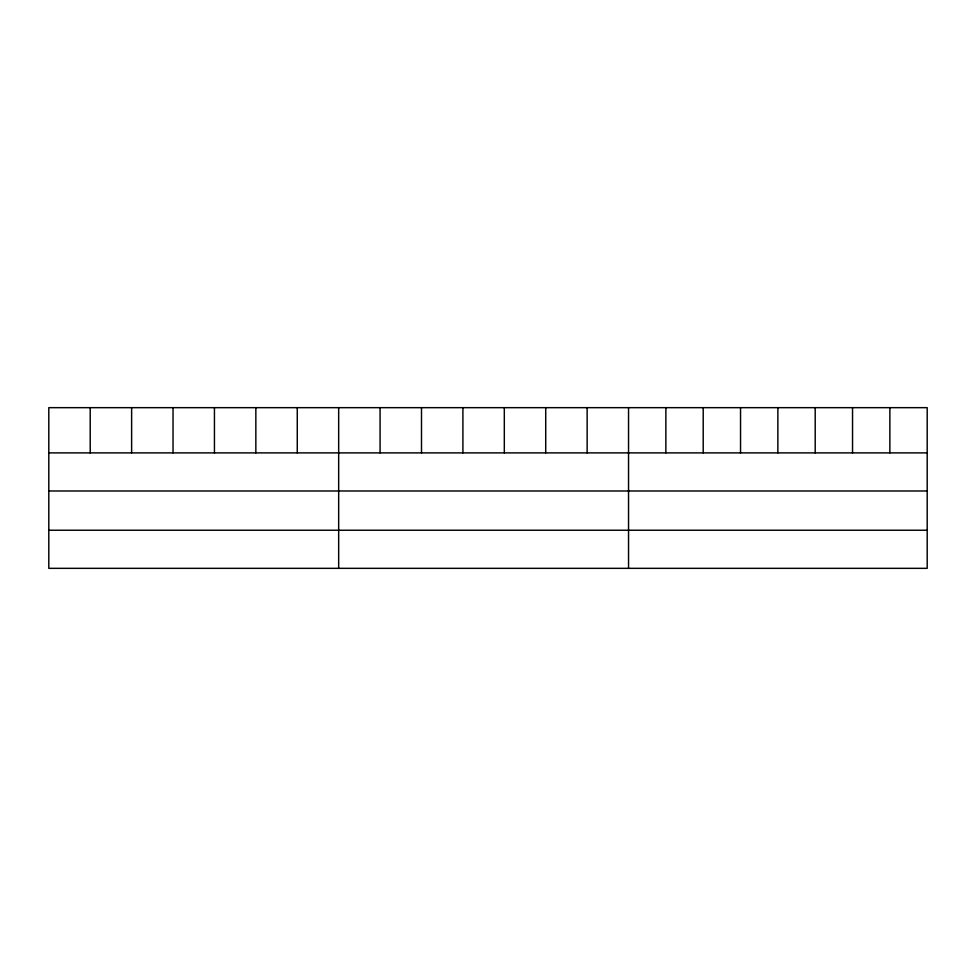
<?xml version="1.0" encoding="UTF-8"?>
<svg xmlns="http://www.w3.org/2000/svg" width="976" height="976" viewBox="0 0 976 976"><rect width="100%" height="100%" fill="white"/><g stroke="black" fill="none" stroke-linecap="round" stroke-linejoin="round"><path stroke-width="1.46" d="M927.2 490.989L927.2 407.663L48.8 407.663L48.8 568.337L927.2 568.337L927.2 490.989L48.8 490.989M48.8 452.888L927.2 452.888M48.8 530.236L927.2 530.236M889.868 407.663L889.868 452.888M852.536 407.663L852.536 452.888M815.204 407.663L815.204 452.888M777.872 407.663L777.872 452.888M740.54 407.663L740.54 452.888M703.208 407.663L703.208 452.888M665.876 407.663L665.876 452.888M628.544 407.663L628.544 568.337M587.137 407.663L587.137 452.888M545.718 407.663L545.718 452.888M504.311 407.663L504.311 452.888M462.905 407.663L462.905 452.888M421.498 407.663L421.498 452.888M380.079 407.663L380.079 452.888M338.672 407.663L338.672 568.337M297.265 407.663L297.265 452.888M255.846 407.663L255.846 452.888M214.439 407.663L214.439 452.888M173.033 407.663L173.033 452.888M131.626 407.663L131.626 452.888M90.207 407.663L90.207 452.888"/></g></svg>
